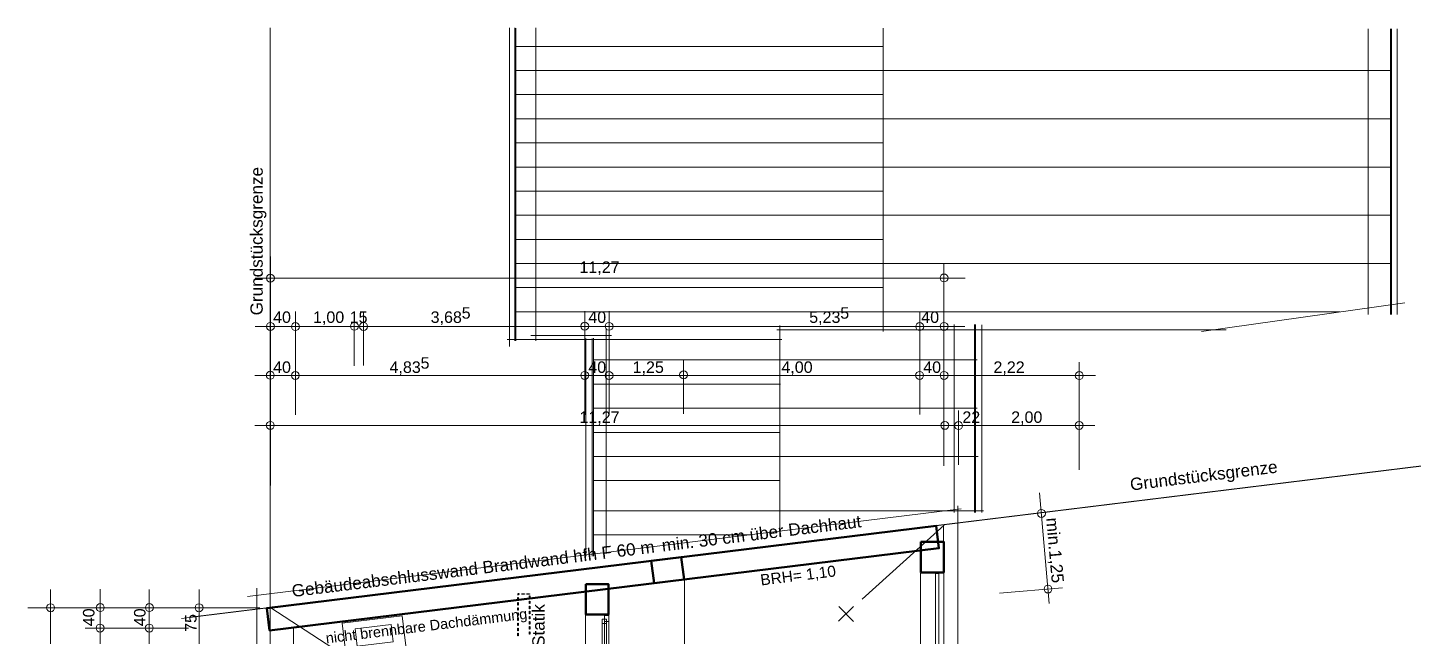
# Model space of a CAD drawing. Header units: millimetres. Extents: x 1501 to 41669, y -38 to 29710.
# Drawn here: x 1501 to 24477, y 19618 to 29710 of the extents above; entities that cross this region are included whole.
import ezdxf

# ---------------------------------------------------------------- set-up
doc = ezdxf.new("R2010")
doc.units = ezdxf.units.MM
doc.header["$LTSCALE"] = 50
doc.linetypes.add('PDF_56-4_56-4_0-0_0-0', pattern=[112.8, 56.4, -56.4, 0, 0])
for name, color, linetype in [('05_Linien_stark', 7, 'Continuous'), ('06_Linien_fein', 3, 'Continuous'), ('07_Bemassung', 6, 'Continuous'), ('10_Text', 7, 'Continuous')]:
    doc.layers.add(name, color=color, linetype=linetype)
doc.styles.add('PLAN', font='arial.ttf')

msp = doc.modelspace()

# ---------------------------------------------------------------- linework, layer by layer
at = {"layer": '05_Linien_stark', "lineweight": 15}
for p, q in [((5940, 25003), (5940, 24103)), ((6917, 25004), (6917, 24105)), ((6917, 25004), (6917, 24105)), ((7071, 25006), (7071, 24107)), ((10738, 25007), (10738, 24107)), ((10738, 25007), (10738, 24107)), ((11142, 25008), (11142, 24109)), ((16293, 25002), (16293, 24103)), ((5940, 24192), (5940, 23293)), ((10738, 24191), (10738, 23291)), ((10738, 24191), (10738, 23291)), ((11141, 24193), (11141, 23293)), ((12378, 24204), (12378, 23305)), ((16292, 24194), (16292, 23294)), ((4052, 19913), (34741, 23681)), ((4239, 19941), (34927, 23709)), ((16938, 23362), (16938, 22463)), ((18663, 20423), (17617, 20331)), ((2455, 19754), (3355, 19754)), ((2455, 19754), (3355, 19754)), ((2455, 19754), (3355, 19754)), ((2455, 19754), (3355, 19754)), ((3270, 19755), (4170, 19755)), ((3270, 19755), (4170, 19755)), ((3270, 19755), (4170, 19755)), ((3270, 19755), (4170, 19755))]:
    msp.add_line(p, q, dxfattribs=at)
at = {"layer": '05_Linien_stark', "lineweight": 20}
for p, q in [((16689, 21474), (16689, 20726)), ((5907, 19776), (5907, 19341))]:
    msp.add_line(p, q, dxfattribs=at)
at = {"layer": '05_Linien_stark', "lineweight": 50}
for points in [[(5465, 20086), (5511, 19716), (16611, 21079), (16566, 21449)], [(16313, 21187), (16690, 21187), (16690, 20677), (16313, 20677)], [(12384, 20559), (12338, 20930), (11841, 20869), (11887, 20498)], [(10757, 20481), (11134, 20481), (11134, 19981), (10757, 19981)]]:
    msp.add_lwpolyline(points, close=True, dxfattribs=at)
at = {"layer": '05_Linien_stark', "lineweight": 15}
msp.add_lwpolyline([(16552, 20659), (16608, 20659), (16608, 8532), (16552, 8532)], close=True, dxfattribs=at)
at = {"layer": '05_Linien_stark', "lineweight": 20}
for points in [[(10751, 19976), (11140, 19976), (11140, 8051), (10751, 8051)], [(11026, 19903), (11101, 19903), (11101, 19015), (11026, 19015)], [(11026, 19829), (11101, 19829), (11101, 19092), (11026, 19092)], [(11065, 19965), (11140, 19965), (11140, 18165), (11065, 18165)], [(11065, 19865), (11140, 19865), (11140, 18073), (11065, 18073)]]:
    msp.add_lwpolyline(points, close=True, dxfattribs=at)
at = {"layer": '06_Linien_fein', "lineweight": 9}
for p, q in [((9490, 24424), (9490, 29706)), ((9577, 24518), (9577, 29707)), ((9595, 24516), (9595, 29705)), ((9929, 24517), (9929, 29707)), ((15684, 24673), (15684, 29701)), ((23731, 24954), (23731, 29692)), ((24101, 24954), (24101, 29692)), ((24115, 24954), (24115, 29692)), ((24209, 24954), (24209, 29692)), ((9586, 29400), (15683, 29400)), ((9586, 29000), (24094, 29000)), ((9586, 28600), (15683, 28600)), ((9586, 28200), (24094, 28200)), ((9586, 27800), (15683, 27800)), ((9586, 27400), (24094, 27400)), ((9586, 27000), (15683, 27000)), ((9586, 26600), (24094, 26600)), ((9586, 26200), (15683, 26200)), ((9586, 25800), (24094, 25800)), ((9586, 25400), (15683, 25400)), ((24337, 25149), (20967, 24675)), ((9586, 25000), (23260, 25000)), ((9842, 24604), (11180, 24604)), ((11091, 20991), (11091, 24730)), ((13922, 24700), (21376, 24700)), ((13975, 21271), (13975, 24772)), ((16864, 21672), (16864, 24786)), ((17201, 21672), (17201, 24786)), ((17219, 21672), (17219, 24786)), ((17323, 21672), (17323, 24785)), ((9449, 24542), (14004, 24542)), ((10755, 20947), (10755, 24558)), ((10861, 20948), (10861, 24559)), ((10882, 20949), (10882, 24560)), ((10881, 24200), (17246, 24200)), ((10882, 23800), (13983, 23800)), ((10878, 23400), (17246, 23400)), ((10882, 23000), (13980, 23000)), ((10882, 22600), (17263, 22600)), ((10882, 22200), (13980, 22200)), ((5148, 20277), (16979, 21730)), ((10882, 21700), (17352, 21700)), ((16924, 7308), (16924, 21780)), ((10882, 21300), (13489, 21300)), ((16694, 7790), (16694, 21086)), ((5303, 6519), (5303, 20416)), ((11064, 19089), (11064, 19832))]:
    msp.add_line(p, q, dxfattribs=at)
at = {"layer": '06_Linien_fein', "linetype": 'PDF_56-4_56-4_0-0_0-0', "lineweight": 9}
for p, q in [((11148, 16460), (16700, 21459)), ((12392, 7736), (12392, 20564)), ((16306, 8127), (16306, 20665))]:
    msp.add_line(p, q, dxfattribs=at)
at = {"layer": '06_Linien_fein', "lineweight": 5}
for p, q in [((14948, 19870), (15197, 20110)), ((14948, 19870), (15197, 20110)), ((15193, 19865), (14953, 20114)), ((15193, 19865), (14953, 20114))]:
    msp.add_line(p, q, dxfattribs=at)
at = {"layer": '06_Linien_fein', "lineweight": 9}
for points in [[(6961, 17849), (7954, 17971), (7710, 19956), (6718, 19834)], [(6966, 19454), (7561, 19527), (7526, 19816), (6930, 19743)]]:
    msp.add_lwpolyline(points, close=True, dxfattribs=at)
at = {"layer": '07_Bemassung', "lineweight": 15}
for p, q in [((5523, 2481), (5523, 29710)), ((5526, 25918), (5526, 22116)), ((16695, 25794), (16695, 22445)), ((5273, 25556), (17046, 25556)), ((5273, 24756), (17042, 24756)), ((18937, 24164), (18937, 22381)), ((5267, 23943), (19205, 23943)), ((5268, 23115), (19199, 23115)), ((18440, 20163), (18279, 21999)), ((1878, 6346), (1878, 20392)), ((2702, 6348), (2702, 20397)), ((3515, 6343), (3515, 20394)), ((4344, 6343), (4344, 20393)), ((1501, 20091), (5349, 20091))]:
    msp.add_line(p, q, dxfattribs=at)
at = {"layer": '07_Bemassung', "linetype": 'PDF_56-4_56-4_0-0_0-0', "lineweight": 9}
msp.add_line((5530, 20092), (11011, 16532), dxfattribs=at)
at = {"layer": '07_Bemassung'}
for points in [[(9652, 20321), (9627, 20321), (9627, 20304), (9634, 20304), (9634, 20314), (9652, 20314)], [(9627, 20262), (9634, 20262), (9634, 20219), (9627, 20219)], [(9694, 20321), (9737, 20321), (9737, 20314), (9694, 20314)], [(9779, 20321), (9821, 20321), (9821, 20314), (9779, 20314)], [(9823, 20287), (9830, 20287), (9830, 20245), (9823, 20245)], [(9627, 20177), (9634, 20177), (9634, 20135), (9627, 20135)], [(9627, 20092), (9634, 20092), (9634, 20050), (9627, 20050)], [(9627, 20008), (9634, 20008), (9634, 19965), (9627, 19965)], [(9823, 20202), (9830, 20202), (9830, 20160), (9823, 20160)], [(9823, 20118), (9830, 20118), (9830, 20075), (9823, 20075)], [(9823, 20033), (9830, 20033), (9830, 19991), (9823, 19991)], [(9627, 19923), (9634, 19923), (9634, 19881), (9627, 19881)], [(9627, 19838), (9634, 19838), (9634, 19796), (9627, 19796)], [(9823, 19948), (9830, 19948), (9830, 19906), (9823, 19906)], [(9823, 19864), (9830, 19864), (9830, 19821), (9823, 19821)], [(9823, 19779), (9830, 19779), (9830, 19737), (9823, 19737)], [(9627, 19754), (9634, 19754), (9634, 19711), (9627, 19711)], [(9627, 19669), (9634, 19669), (9634, 19627), (9627, 19627)], [(9823, 19694), (9830, 19694), (9830, 19652), (9823, 19652)]]:
    msp.add_lwpolyline(points, close=True, dxfattribs=at)
at = {"layer": '07_Bemassung', "lineweight": 18}
for centre in [(5526, 25557), (16697, 25560), (5525, 24756), (5940, 24754), (6918, 24759), (7070, 24756), (10738, 24761), (11141, 24758), (16293, 24754), (16697, 24757), (5524, 23947), (5939, 23943), (10738, 23945), (11141, 23943), (12377, 23954), (16291, 23944), (16697, 23944), (18938, 23942), (5523, 23116), (16709, 23116), (16937, 23112), (18937, 23115), (18310, 21655), (18420, 20402), (1881, 20092), (2704, 20094), (3519, 20094), (4343, 20091), (2701, 19755), (2701, 19755), (3516, 19755), (3516, 19755)]:
    msp.add_circle(centre, 65.8, dxfattribs=at)

# ---------------------------------------------------------------- texts
at = {"layer": '07_Bemassung', "style": 'PLAN'}
for s, height, p in [('11,27', 190.5, (10650, 25644)), ('5', 190, (8698, 24885)), ('5', 190, (14975, 24885)), ('40', 190.5, (5570, 24815)), ('1,00', 190.5, (6232, 24815)), ('15', 190.5, (6840, 24815)), ('3,68', 190.5, (8183, 24815)), ('40', 190.5, (10797, 24815)), ('5,23', 190.5, (14460, 24815)), ('40', 190.5, (16318, 24815)), ('40', 190.5, (5570, 23986)), ('4,83', 190.5, (7501, 23986)), ('5', 190, (8016, 24056)), ('40', 190.5, (10797, 23986)), ('1,25', 190.5, (11532, 23986)), ('4,00', 190.5, (13999, 23986)), ('40', 190.5, (16351, 23986)), ('2,22', 190.5, (17515, 23986)), ('11,27', 190.5, (10650, 23157)), ('22', 190.5, (17000, 23157)), ('2,00', 190.5, (17809, 23157))]:
    msp.add_text(s, height=height, dxfattribs=at).set_placement(p)
for s, p in [('40', (2608, 19785)), ('40', (3454, 19785)), ('75', (4301, 19691))]:
    msp.add_text(s, height=190.5, rotation=90, dxfattribs=at).set_placement(p)
at = {"layer": '10_Text', "style": 'PLAN'}
for s, height, rotation, p in [('Grundstücksgrenze', 203.2, 90, (5398, 24940)), ('Grundstücksgrenze', 203.2, 7, (19793, 22034)), ('min. 30 cm über Dachhaut', 203.2, 7, (12028, 21022)), ('min.1,25', 203.2, 275, (18389, 21578)), ('Gebäudeabschlusswand Brandwand hfh F 60 m', 203.2, 7, (5892, 20268)), ('BRH= 1,10', 183.3, 7, (13662, 20460)), ('nicht brennbare Dachdämmung', 171.92, 7, (6454, 19500)), ('Träger und Stützen nach Statik', 203.2, 90, (10072, 16238))]:
    msp.add_text(s, height=height, rotation=rotation, dxfattribs=at).set_placement(p)

doc.saveas('drawing.dxf')
